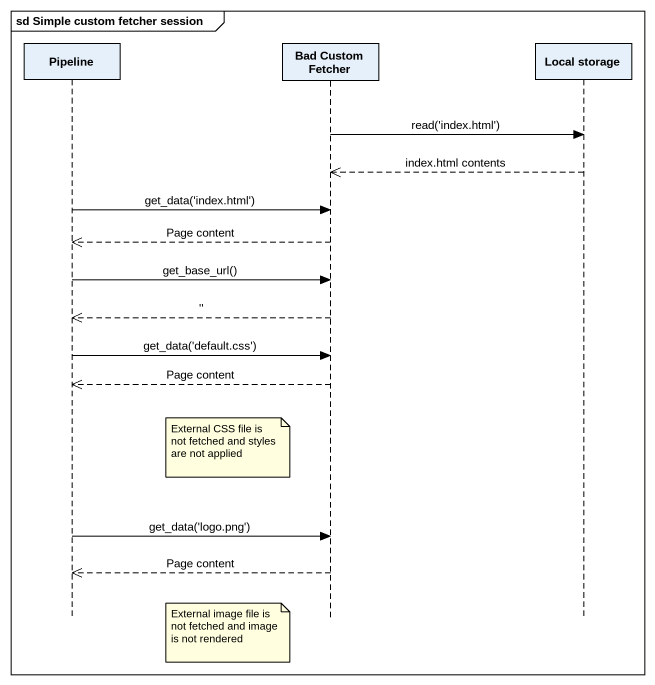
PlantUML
@startuml
mainframe sd Simple custom fetcher session
hide footbox
participant Pipeline
participant "Bad Custom Fetcher" as Bad_Custom_Fetcher
participant "Local storage" as Local_storage

Bad_Custom_Fetcher -> Local_storage : read('index.html')
Local_storage -->> Bad_Custom_Fetcher : index.html contents
Pipeline -> Bad_Custom_Fetcher : get_data('index.html')
Bad_Custom_Fetcher -->> Pipeline : Page content
Pipeline -> Bad_Custom_Fetcher : get_base_url()
Bad_Custom_Fetcher -->> Pipeline : ''
Pipeline -> Bad_Custom_Fetcher : get_data('default.css')
Bad_Custom_Fetcher -->> Pipeline : Page content
note left of Bad_Custom_Fetcher : External CSS file is not fetched and styles are not applied
Pipeline -> Bad_Custom_Fetcher : get_data('logo.png')
Bad_Custom_Fetcher -->> Pipeline : Page content
note left of Bad_Custom_Fetcher : External image file is not fetched and image is not rendered
@enduml
